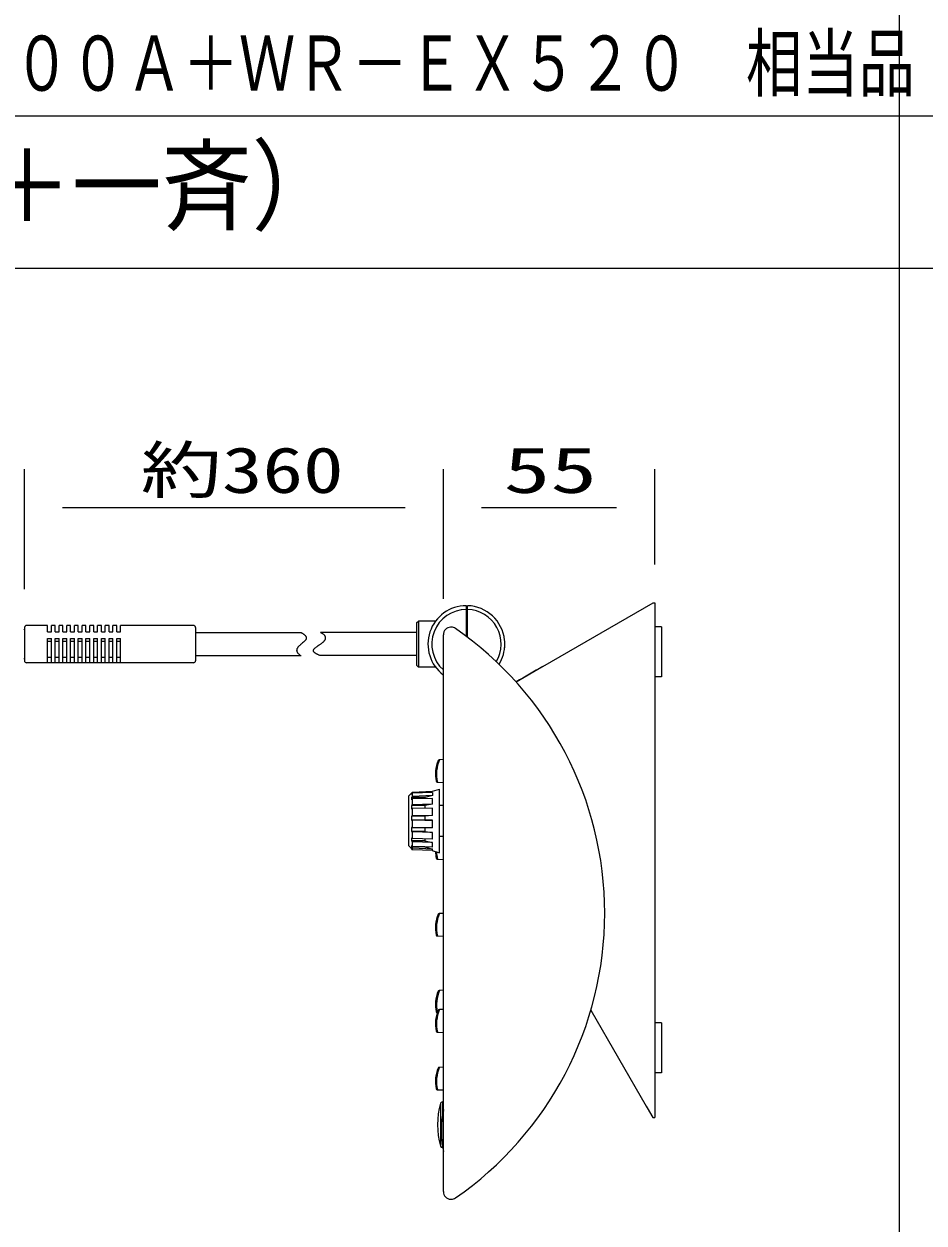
# Model space of a CAD drawing. Units: millimetres, scale not verified. Extents: x -811 to 811, y -280 to 280.
# Drawn here: x -327.5 to -280.3, y 63.5 to 126.3 of the extents above; entities that cross this region are included whole.
import ezdxf
from ezdxf.enums import TextEntityAlignment as Align

# ---------------------------------------------------------------- set-up
doc = ezdxf.new("R2010")
doc.units = ezdxf.units.MM
doc.header["$LTSCALE"] = 2
for name, color, linetype, lineweight in [('0-1_MOJI1', 7, 'Continuous', 9), ('0-5_WAKU-M', 7, 'Continuous', 9), ('0-8_SUNPO', 7, 'Continuous', 9), ('0-9_GAIKEI', 4, 'Continuous', 9)]:
    doc.layers.add(name, color=color, linetype=linetype, lineweight=lineweight)
doc.layers.add('0-3_相当品', color=4, linetype='Continuous')
doc.styles.add('ＭＳ ゴシック', font='')
doc.styles.get('ＭＳ ゴシック').set_extended_font_data('MS Gothic')

msp = doc.modelspace()

# ---------------------------------------------------------------- linework, layer by layer
at = {"layer": '0-5_WAKU-M'}
for p, q in [((-281.595, 241.536), (-281.595, -238.464)), ((-410.595, 121.536), (-23.595, 121.536)), ((-410.595, 113.536), (-23.595, 113.536))]:
    msp.add_line(p, q, dxfattribs=at)
at = {"layer": '0-8_SUNPO'}
for p, q in [((-327.481, 96.707), (-327.481, 102.998)), ((-305.509, 96.318), (-305.509, 102.998)), ((-305.509, 96.2), (-305.509, 102.998)), ((-294.422, 98.001), (-294.422, 102.998)), ((-325.481, 100.998), (-307.509, 100.998)), ((-303.509, 100.998), (-296.422, 100.998))]:
    msp.add_line(p, q, dxfattribs=at)
at = {"layer": '0-9_GAIKEI'}
for p, q in [((-304.3, 94.233), (-304.3, 95.845)), ((-304.3, 95.785), (-304.239, 95.785)), ((-304.239, 95.745), (-304.3, 95.745)), ((-304.239, 95.604), (-304.3, 95.604)), ((-304.239, 94.187), (-304.239, 95.845)), ((-306.819, 95.039), (-306.819, 92.62)), ((-326.272, 94.483), (-326.272, 94.807)), ((-326.272, 94.483), (-326.07, 94.483)), ((-326.07, 94.483), (-326.07, 94.807)), ((-325.868, 94.483), (-325.868, 94.807)), ((-325.868, 94.483), (-325.667, 94.483)), ((-325.667, 94.483), (-325.667, 94.807)), ((-325.465, 94.483), (-325.465, 94.807)), ((-325.465, 94.483), (-325.264, 94.483)), ((-325.264, 94.483), (-325.264, 94.807)), ((-325.062, 94.483), (-325.062, 94.807)), ((-325.062, 94.483), (-324.861, 94.483)), ((-324.861, 94.483), (-324.861, 94.807)), ((-324.659, 94.483), (-324.659, 94.807)), ((-324.659, 94.483), (-324.457, 94.483)), ((-324.457, 94.483), (-324.457, 94.807)), ((-324.256, 94.483), (-324.256, 94.807)), ((-324.256, 94.483), (-324.054, 94.483)), ((-324.054, 94.483), (-324.054, 94.807)), ((-323.853, 94.483), (-323.853, 94.807)), ((-323.853, 94.483), (-323.651, 94.483)), ((-323.651, 94.483), (-323.651, 94.807)), ((-323.449, 94.483), (-323.449, 94.807)), ((-323.449, 94.483), (-323.248, 94.483)), ((-323.248, 94.483), (-323.248, 94.807)), ((-323.046, 94.483), (-323.046, 94.807)), ((-323.046, 94.483), (-322.845, 94.483)), ((-322.845, 94.483), (-322.845, 94.807)), ((-322.643, 94.483), (-322.643, 94.807)), ((-322.643, 94.483), (-322.442, 94.483)), ((-322.442, 94.483), (-322.442, 94.807)), ((-302.441, 94.61), (-302.447, 94.624)), ((-294.059, 94.737), (-294.422, 94.737)), ((-294.059, 94.737), (-294.059, 92.116)), ((-326.272, 94.133), (-326.07, 94.133)), ((-326.272, 92.873), (-326.272, 94.133)), ((-326.272, 93.993), (-326.07, 93.993)), ((-325.868, 94.133), (-325.667, 94.133)), ((-325.868, 92.873), (-325.868, 94.133)), ((-325.868, 93.993), (-325.667, 93.993)), ((-325.465, 94.133), (-325.264, 94.133)), ((-325.465, 92.873), (-325.465, 94.133)), ((-325.465, 93.993), (-325.264, 93.993)), ((-325.062, 94.133), (-324.861, 94.133)), ((-325.062, 92.873), (-325.062, 94.133)), ((-325.062, 93.993), (-324.861, 93.993)), ((-324.659, 94.133), (-324.457, 94.133)), ((-324.659, 92.873), (-324.659, 94.133)), ((-324.659, 93.993), (-324.457, 93.993)), ((-324.256, 94.133), (-324.054, 94.133)), ((-324.256, 92.873), (-324.256, 94.133)), ((-324.256, 93.993), (-324.054, 93.993)), ((-323.853, 94.133), (-323.651, 94.133)), ((-323.853, 92.873), (-323.853, 94.133)), ((-323.853, 93.993), (-323.651, 93.993)), ((-323.449, 94.133), (-323.248, 94.133)), ((-323.449, 92.873), (-323.449, 94.133)), ((-323.449, 93.993), (-323.248, 93.993)), ((-323.046, 94.133), (-322.845, 94.133)), ((-323.046, 92.873), (-323.046, 94.133)), ((-323.046, 93.993), (-322.845, 93.993)), ((-322.643, 94.133), (-322.442, 94.133)), ((-322.643, 92.873), (-322.643, 94.133)), ((-322.643, 93.993), (-322.442, 93.993)), ((-326.272, 93.154), (-326.07, 93.154)), ((-325.868, 93.154), (-325.667, 93.154)), ((-325.465, 93.154), (-325.264, 93.154)), ((-325.062, 93.154), (-324.861, 93.154)), ((-324.659, 93.154), (-324.457, 93.154)), ((-324.256, 93.154), (-324.054, 93.154)), ((-323.853, 93.154), (-323.651, 93.154)), ((-323.449, 93.154), (-323.248, 93.154)), ((-323.046, 93.154), (-322.845, 93.154)), ((-322.643, 93.154), (-322.442, 93.154)), ((-305.509, 92.831), (-305.509, 92.827)), ((-294.059, 92.116), (-294.422, 92.116)), ((-305.733, 87.764), (-305.706, 87.765)), ((-305.509, 87.775), (-305.706, 87.765)), ((-306.073, 86.119), (-305.711, 86.22)), ((-305.826, 86.591), (-305.811, 86.59)), ((-305.811, 86.59), (-305.509, 86.577)), ((-305.711, 82.894), (-305.711, 86.22)), ((-307.323, 85.867), (-307.122, 86.069)), ((-307.323, 83.247), (-307.323, 85.867)), ((-307.122, 86.055), (-307.182, 85.994)), ((-307.182, 85.952), (-307.122, 86.008)), ((-307.182, 85.994), (-307.182, 85.952)), ((-307.136, 85.994), (-307.182, 85.994)), ((-307.122, 85.844), (-307.182, 85.788)), ((-306.473, 85.788), (-307.182, 85.788)), ((-307.182, 85.788), (-307.182, 85.669)), ((-307.182, 85.669), (-307.122, 85.71)), ((-307.122, 86.069), (-306.073, 86.119)), ((-306.073, 86.106), (-307.122, 86.055)), ((-307.122, 86.055), (-307.122, 86.069)), ((-306.073, 86.054), (-307.122, 86.008)), ((-307.122, 85.844), (-307.122, 86.008)), ((-306.073, 85.89), (-307.122, 85.844)), ((-306.073, 85.744), (-307.122, 85.71)), ((-307.122, 85.41), (-307.122, 85.71)), ((-306.073, 86.106), (-306.294, 86.045)), ((-306.073, 86.119), (-306.073, 86.106)), ((-306.073, 85.444), (-306.073, 85.744)), ((-306.473, 85.369), (-307.182, 85.369)), ((-307.182, 85.369), (-307.182, 85.193)), ((-307.182, 85.193), (-307.122, 85.212)), ((-306.073, 85.228), (-307.122, 85.212)), ((-307.122, 84.829), (-307.122, 85.212)), ((-306.073, 84.844), (-306.073, 85.228)), ((-305.509, 85.363), (-305.711, 85.363)), ((-307.122, 84.829), (-307.182, 84.81)), ((-306.473, 84.81), (-307.182, 84.81)), ((-307.182, 84.81), (-307.182, 84.607)), ((-307.182, 84.607), (-307.122, 84.601)), ((-306.473, 84.607), (-307.182, 84.607)), ((-306.073, 84.844), (-307.122, 84.829)), ((-306.073, 84.596), (-307.122, 84.601)), ((-307.122, 84.2), (-307.122, 84.601)), ((-306.073, 84.195), (-306.073, 84.596)), ((-307.182, 84.207), (-307.182, 84.013)), ((-307.182, 84.013), (-307.122, 83.983)), ((-306.473, 84.013), (-307.182, 84.013)), ((-307.182, 83.664), (-307.182, 83.513)), ((-306.073, 83.957), (-307.122, 83.983)), ((-307.122, 83.633), (-307.122, 83.983)), ((-306.073, 83.608), (-306.073, 83.957)), ((-305.509, 83.751), (-305.711, 83.751)), ((-305.711, 83.734), (-305.706, 83.734)), ((-305.711, 83.723), (-305.706, 83.734)), ((-305.509, 83.744), (-305.706, 83.734)), ((-307.323, 83.247), (-307.182, 83.106)), ((-307.182, 83.513), (-307.122, 83.464)), ((-306.473, 83.513), (-307.182, 83.513)), ((-307.182, 83.276), (-307.182, 83.193)), ((-307.182, 83.193), (-307.122, 83.134)), ((-306.473, 83.193), (-307.182, 83.193)), ((-307.182, 83.109), (-307.182, 83.106)), ((-307.179, 83.106), (-307.182, 83.106)), ((-307.179, 83.106), (-307.122, 83.05)), ((-306.073, 83.422), (-307.122, 83.464)), ((-307.122, 83.226), (-307.122, 83.464)), ((-306.073, 83.084), (-307.122, 83.134)), ((-307.122, 83.05), (-307.122, 83.134)), ((-306.095, 83.001), (-305.711, 82.894)), ((-306.073, 83.185), (-306.073, 83.422)), ((-306.073, 83), (-306.073, 83.084)), ((-305.826, 82.559), (-305.811, 82.559)), ((-305.811, 82.559), (-305.509, 82.545)), ((-305.733, 79.701), (-305.706, 79.702)), ((-305.509, 79.712), (-305.706, 79.702)), ((-305.826, 78.528), (-305.811, 78.527)), ((-305.811, 78.527), (-305.509, 78.514)), ((-305.733, 75.669), (-305.706, 75.671)), ((-305.509, 75.681), (-305.706, 75.671)), ((-305.733, 74.662), (-305.706, 74.663)), ((-305.509, 74.673), (-305.706, 74.663)), ((-297.77, 74.633), (-297.701, 74.513)), ((-294.059, 73.974), (-294.422, 73.974)), ((-294.059, 73.974), (-294.059, 71.354)), ((-305.826, 73.488), (-305.811, 73.488)), ((-305.811, 73.488), (-305.509, 73.474)), ((-305.733, 71.638), (-305.706, 71.639)), ((-305.509, 71.649), (-305.706, 71.639)), ((-294.059, 71.354), (-294.422, 71.354)), ((-305.826, 70.465), (-305.811, 70.464)), ((-305.811, 70.464), (-305.509, 70.451)), ((-305.559, 69.825), (-305.509, 69.826)), ((-305.559, 69.825), (-305.559, 69.115)), ((-305.653, 69.752), (-305.653, 67.513)), ((-305.509, 69.376), (-305.557, 69.131)), ((-305.559, 67.545), (-305.559, 67.44)), ((-305.559, 67.44), (-305.544, 67.44))]:
    msp.add_line(p, q, dxfattribs=at)
at = {"layer": '0-9_GAIKEI', "color": 7}
for p, q in [((-300.292, 92.658), (-294.507, 95.998)), ((-294.507, 95.998), (-294.422, 96.001)), ((-294.507, 95.998), (-294.469, 95.999)), ((-294.472, 95.999), (-294.422, 96.001)), ((-294.471, 95.999), (-294.422, 96.001)), ((-294.443, 96), (-294.422, 96.001)), ((-294.422, 96.001), (-294.422, 69.009)), ((-306.92, 94.938), (-306.819, 95.039)), ((-306.92, 94.938), (-306.92, 92.721)), ((-305.912, 95.039), (-306.819, 95.039)), ((-327.481, 94.707), (-327.481, 92.953)), ((-326.272, 94.807), (-327.38, 94.807)), ((-325.868, 94.807), (-326.07, 94.807)), ((-325.465, 94.807), (-325.667, 94.807)), ((-325.062, 94.807), (-325.264, 94.807)), ((-324.659, 94.807), (-324.861, 94.807)), ((-324.256, 94.807), (-324.457, 94.807)), ((-323.853, 94.807), (-324.054, 94.807)), ((-323.449, 94.807), (-323.651, 94.807)), ((-323.046, 94.807), (-323.248, 94.807)), ((-322.643, 94.807), (-322.845, 94.807)), ((-319.116, 94.807), (-322.442, 94.807)), ((-318.611, 94.807), (-319.116, 94.807)), ((-318.511, 94.707), (-318.511, 92.952)), ((-318.511, 94.434), (-312.967, 94.434)), ((-306.92, 94.434), (-311.96, 94.434)), ((-305.509, 65.122), (-305.509, 94.317)), ((-305.086, 94.719), (-305.126, 94.719)), ((-318.511, 93.225), (-312.967, 93.225)), ((-319.116, 92.852), (-327.38, 92.852)), ((-318.611, 92.852), (-319.116, 92.852)), ((-306.92, 92.721), (-306.819, 92.62)), ((-305.912, 92.62), (-306.819, 92.62)), ((-301.694, 91.849), (-300.337, 92.632)), ((-297.77, 74.633), (-294.871, 69.61)), ((-294.871, 69.61), (-294.815, 69.514)), ((-294.815, 69.514), (-294.523, 69.009)), ((-294.523, 69.009), (-294.422, 69.009)), ((-305.126, 64.719), (-305.086, 64.719))]:
    msp.add_line(p, q, dxfattribs=at)
for points in [[(-312.967, 94.434), (-312.945, 94.422), (-312.924, 94.41), (-312.904, 94.399), (-312.886, 94.387), (-312.869, 94.376), (-312.852, 94.365), (-312.837, 94.355), (-312.823, 94.344), (-312.81, 94.334), (-312.798, 94.324), (-312.786, 94.314), (-312.776, 94.305), (-312.766, 94.295), (-312.758, 94.286), (-312.75, 94.277), (-312.742, 94.268), (-312.735, 94.26), (-312.729, 94.251), (-312.724, 94.243), (-312.719, 94.235), (-312.715, 94.227), (-312.711, 94.219), (-312.707, 94.211), (-312.705, 94.203), (-312.702, 94.195), (-312.7, 94.188), (-312.699, 94.18), (-312.698, 94.172), (-312.697, 94.158), (-312.697, 94.143), (-312.7, 94.127), (-312.703, 94.112), (-312.709, 94.096), (-312.717, 94.08), (-312.726, 94.063), (-312.738, 94.045), (-312.753, 94.026), (-312.771, 94.006), (-312.792, 93.983)], [(-311.684, 94.153), (-311.684, 94.161), (-311.685, 94.169), (-311.686, 94.177), (-311.689, 94.193), (-311.695, 94.209), (-311.701, 94.225), (-311.71, 94.241), (-311.721, 94.257), (-311.734, 94.274), (-311.749, 94.291), (-311.766, 94.309), (-311.787, 94.327), (-311.811, 94.345), (-311.838, 94.365), (-311.868, 94.384), (-311.903, 94.404), (-311.941, 94.425), (-311.96, 94.434)], [(-312.792, 93.983), (-312.818, 93.959), (-312.851, 93.93), (-312.893, 93.894), (-312.963, 93.836), (-312.996, 93.809), (-313.027, 93.782), (-313.046, 93.765), (-313.064, 93.748), (-313.079, 93.733), (-313.094, 93.718), (-313.106, 93.705), (-313.118, 93.692), (-313.128, 93.68), (-313.138, 93.667), (-313.146, 93.656), (-313.154, 93.645), (-313.161, 93.634), (-313.168, 93.623), (-313.174, 93.613), (-313.179, 93.602), (-313.184, 93.592), (-313.188, 93.583), (-313.191, 93.573), (-313.195, 93.564), (-313.197, 93.554), (-313.199, 93.545), (-313.201, 93.536), (-313.202, 93.527), (-313.203, 93.519), (-313.204, 93.51), (-313.204, 93.501), (-313.203, 93.493), (-313.202, 93.484), (-313.201, 93.476), (-313.2, 93.467), (-313.197, 93.459), (-313.192, 93.442), (-313.185, 93.425), (-313.176, 93.408)], [(-312.295, 93.568), (-312.283, 93.583), (-312.268, 93.6), (-312.25, 93.618), (-312.228, 93.638), (-312.201, 93.659), (-312.168, 93.684), (-312.127, 93.713), (-312.071, 93.751), (-312.016, 93.788), (-311.96, 93.825), (-311.931, 93.845), (-311.903, 93.866), (-311.882, 93.882), (-311.861, 93.898), (-311.843, 93.912), (-311.826, 93.926), (-311.812, 93.939), (-311.798, 93.952), (-311.785, 93.964), (-311.773, 93.976), (-311.763, 93.987), (-311.753, 93.998), (-311.744, 94.009), (-311.736, 94.019), (-311.729, 94.029), (-311.722, 94.039), (-311.716, 94.049), (-311.71, 94.059), (-311.705, 94.068), (-311.701, 94.077), (-311.697, 94.086), (-311.694, 94.095), (-311.691, 94.103), (-311.689, 94.112), (-311.687, 94.12), (-311.686, 94.129), (-311.685, 94.137), (-311.684, 94.145), (-311.684, 94.153)], [(-302.288, 93.83), (-302.288, 93.888), (-302.289, 93.918), (-302.29, 93.954), (-302.291, 93.989), (-302.293, 94.024), (-302.295, 94.043)], [(-302.287, 93.83), (-302.287, 93.901), (-302.289, 93.954), (-302.291, 93.99), (-302.293, 94.026), (-302.295, 94.043)], [(-302.295, 93.616), (-302.293, 93.644), (-302.291, 93.672), (-302.29, 93.696), (-302.289, 93.746), (-302.288, 93.775), (-302.288, 93.83), (-302.287, 93.83)], [(-302.295, 93.616), (-302.292, 93.652), (-302.29, 93.687), (-302.288, 93.723), (-302.287, 93.776), (-302.287, 93.83)], [(-313.176, 93.408), (-313.165, 93.39), (-313.152, 93.372), (-313.137, 93.354), (-313.119, 93.336), (-313.099, 93.317), (-313.075, 93.297), (-313.049, 93.277), (-313.019, 93.256), (-312.985, 93.235), (-312.967, 93.225)], [(-306.92, 93.225), (-311.96, 93.225), (-311.989, 93.236), (-312.017, 93.247), (-312.043, 93.258), (-312.067, 93.268), (-312.09, 93.278), (-312.111, 93.288), (-312.131, 93.298), (-312.15, 93.308), (-312.167, 93.317), (-312.183, 93.326), (-312.198, 93.335), (-312.211, 93.344), (-312.224, 93.352), (-312.236, 93.36), (-312.246, 93.369), (-312.256, 93.377), (-312.265, 93.384), (-312.273, 93.392), (-312.28, 93.399), (-312.287, 93.407), (-312.293, 93.414), (-312.298, 93.421), (-312.303, 93.428), (-312.307, 93.435), (-312.311, 93.441), (-312.314, 93.448), (-312.316, 93.455), (-312.318, 93.461), (-312.32, 93.468), (-312.321, 93.474), (-312.322, 93.48), (-312.323, 93.487), (-312.322, 93.499), (-312.32, 93.512), (-312.317, 93.525), (-312.312, 93.539), (-312.304, 93.553), (-312.295, 93.568)]]:
    msp.add_lwpolyline(points, dxfattribs=at)
at = {"layer": '0-9_GAIKEI'}
for points in [[(-326.272, 92.873), (-326.07, 92.873), (-326.07, 94.133)], [(-325.868, 92.873), (-325.667, 92.873), (-325.667, 94.133)], [(-325.465, 92.873), (-325.264, 92.873), (-325.264, 94.133)], [(-325.062, 92.873), (-324.861, 92.873), (-324.861, 94.133)], [(-324.659, 92.873), (-324.457, 92.873), (-324.457, 94.133)], [(-324.256, 92.873), (-324.054, 92.873), (-324.054, 94.133)], [(-323.853, 92.873), (-323.651, 92.873), (-323.651, 94.133)], [(-323.449, 92.873), (-323.248, 92.873), (-323.248, 94.133)], [(-323.046, 92.873), (-322.845, 92.873), (-322.845, 94.133)], [(-322.643, 92.873), (-322.442, 92.873), (-322.442, 94.133)], [(-306.073, 86.054), (-306.073, 85.89), (-306.473, 85.788), (-306.473, 85.731)], [(-306.073, 85.444), (-307.122, 85.41), (-307.182, 85.369)], [(-306.073, 85.444), (-306.473, 85.369), (-306.473, 85.222)], [(-306.073, 84.844), (-306.473, 84.81), (-306.473, 84.607), (-306.073, 84.596)], [(-306.073, 84.195), (-307.122, 84.2), (-307.182, 84.207)], [(-306.073, 83.608), (-307.122, 83.633), (-307.182, 83.664)], [(-306.473, 84.197), (-306.473, 84.013), (-306.073, 83.957)], [(-306.073, 83.185), (-307.122, 83.226), (-307.182, 83.276)], [(-306.073, 83), (-307.122, 83.05), (-307.182, 83.109)], [(-306.473, 83.617), (-306.473, 83.513), (-306.073, 83.422)], [(-306.473, 83.201), (-306.473, 83.193), (-306.073, 83.084)]]:
    msp.add_lwpolyline(points, dxfattribs=at)
at = {"layer": '0-9_GAIKEI', "color": 7}
for centre, radius, start, end in [((-304.3, 93.83), 2.016, 90, 233.1301), ((-304.3, 93.83), 2.016, 6.08256, 88.28087), ((-327.38, 94.707), 0.101, 90, 180), ((-318.612, 94.707), 0.101, 0.48336, 89.51664), ((-305.106, 94.317), 0.403, 92.87461, 180.00069), ((-305.106, 94.317), 0.403, 55.37626, 87.12661), ((-315.185, 79.719), 18.142, 304.62353, 55.37647), ((-304.3, 93.83), 2.016, 328.32555, 359.99998), ((-327.38, 92.953), 0.101, 179.99999, 270), ((-318.612, 92.953), 0.101, 270.48336, 359.51664), ((57.472, -527.008), 715.529, 119.99996, 120.12956), ((-305.106, 65.122), 0.403, 179.9993, 267.12541), ((-305.106, 65.122), 0.403, 272.8734, 304.62374)]:
    msp.add_arc(centre, radius, start, end, dxfattribs=at)
at = {"layer": '0-9_GAIKEI'}
for centre, radius, start, end in [((-304.3, 93.83), 1.814, 90, 228.18968), ((-304.293, 93.83), 1.814, 329.52483, 88.31202), ((-327.419, 94.535), 0.101, 127.77051, 154.05516), ((-327.419, 93.124), 0.101, 205.94484, 232.23045), ((-304.111, 87.03), 1.814, 157.41564, 192.47236), ((-304.114, 87.03), 1.754, 155.21228, 194.52375), ((-305.73, 87.704), 0.0605, 92.8624, 157.41564), ((-305.823, 86.651), 0.0605, 192.47233, 267.4552), ((-304.111, 82.999), 1.814, 181.4172, 192.47236), ((-305.823, 82.62), 0.0605, 192.47233, 267.4552), ((-304.114, 82.999), 1.754, 181.99884, 194.52324), ((-304.111, 78.967), 1.814, 157.41564, 192.47236), ((-304.114, 78.967), 1.754, 155.21228, 194.52375), ((-305.73, 79.641), 0.0605, 92.8624, 157.41564), ((-305.823, 78.588), 0.0605, 192.47233, 267.4552), ((-304.111, 74.936), 1.814, 157.41564, 192.47236), ((-304.114, 74.936), 1.754, 155.21233, 193.22351), ((-305.73, 75.609), 0.0605, 92.8624, 157.41564), ((-304.111, 73.928), 1.814, 157.41564, 192.47236), ((-305.823, 74.557), 0.0605, 192.47233, 260.26733), ((-304.114, 73.928), 1.754, 155.21228, 194.52375), ((-305.73, 74.601), 0.0605, 92.8624, 157.41564), ((-305.823, 73.549), 0.0605, 192.47233, 267.4552), ((-304.111, 70.904), 1.814, 157.41564, 192.47236), ((-304.114, 70.904), 1.754, 155.21228, 194.52375), ((-305.73, 71.577), 0.0605, 92.8624, 157.41564), ((-305.823, 70.525), 0.0605, 192.47233, 267.4552), ((-305.556, 69.724), 0.101, 91.5, 163.87696), ((-301.78, 68.632), 4.032, 163.87696, 196.12304), ((-299.563, 68.33), 6.047, 169.52468, 172.33775), ((-299.563, 68.33), 6.047, 172.38604, 190.47548), ((-305.556, 67.541), 0.101, 196.12304, 268.5)]:
    msp.add_arc(centre, radius, start, end, dxfattribs=at)

# ---------------------------------------------------------------- texts
at = {"layer": '0-1_MOJI1', "style": 'ＭＳ ゴシック', "width": 0.9}
msp.add_text('マルチリモコン（２０局＋一斉）', height=3.842, dxfattribs=at).set_placement((-381.595, 114.796), align=Align.BOTTOM_LEFT)
at = {"layer": '0-3_相当品', "style": 'ＭＳ ゴシック', "width": 0.75}
msp.add_text('パナソニック：ＷＲ－ＥＣ５００Ａ＋ＷＲ－ＥＸ５２０\u3000相当品', height=2.889, dxfattribs=at).set_placement((-366.475, 121.981), align=Align.BOTTOM_LEFT)
at = {"layer": '0-8_SUNPO', "style": 'ＭＳ ゴシック'}
for s, width, p in [('約360', 1.3, (-321.388, 101.035)), ('55', 1.5, (-302.347, 101.035))]:
    msp.add_text(s, height=2.405, dxfattribs=dict(at, width=width)).set_placement(p, align=Align.BOTTOM_LEFT)

doc.saveas('drawing.dxf')
